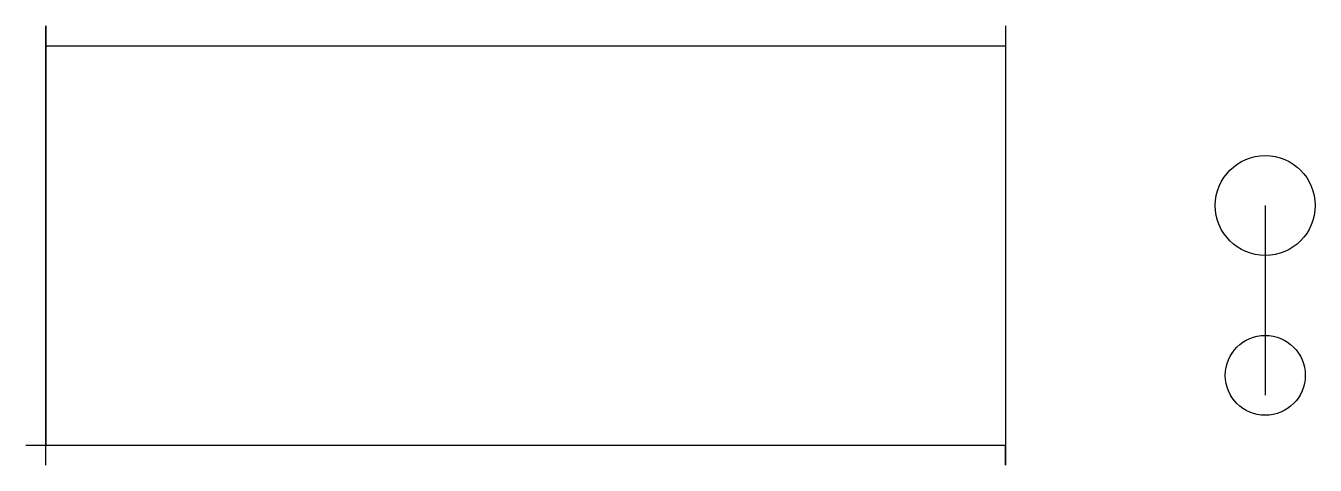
# Model space of a CAD drawing. Header units: millimetres. Extents: x 0 to 129, y -44 to 0.
import ezdxf

# ---------------------------------------------------------------- set-up
doc = ezdxf.new("R2010")
doc.units = ezdxf.units.MM
doc.layers.get('0').update_dxf_attribs({"linetype": 'CONTINUOUS'})

msp = doc.modelspace()

# ---------------------------------------------------------------- linework, layer by layer
for p, q in [((2, -44), (2, 0)), ((2, 0), (2, -2)), ((98, 0), (98, -44)), ((2, -2), (98, -2)), ((2, -2), (2, -42)), ((124, -18), (124, -35)), ((124, -19), (124, -37)), ((0, -42), (98, -42)), ((98, -44), (98, -42))]:
    msp.add_line(p, q)
for centre, radius in [((124, -18), 5), ((124, -35), 4)]:
    msp.add_circle(centre, radius)

doc.saveas('drawing.dxf')
